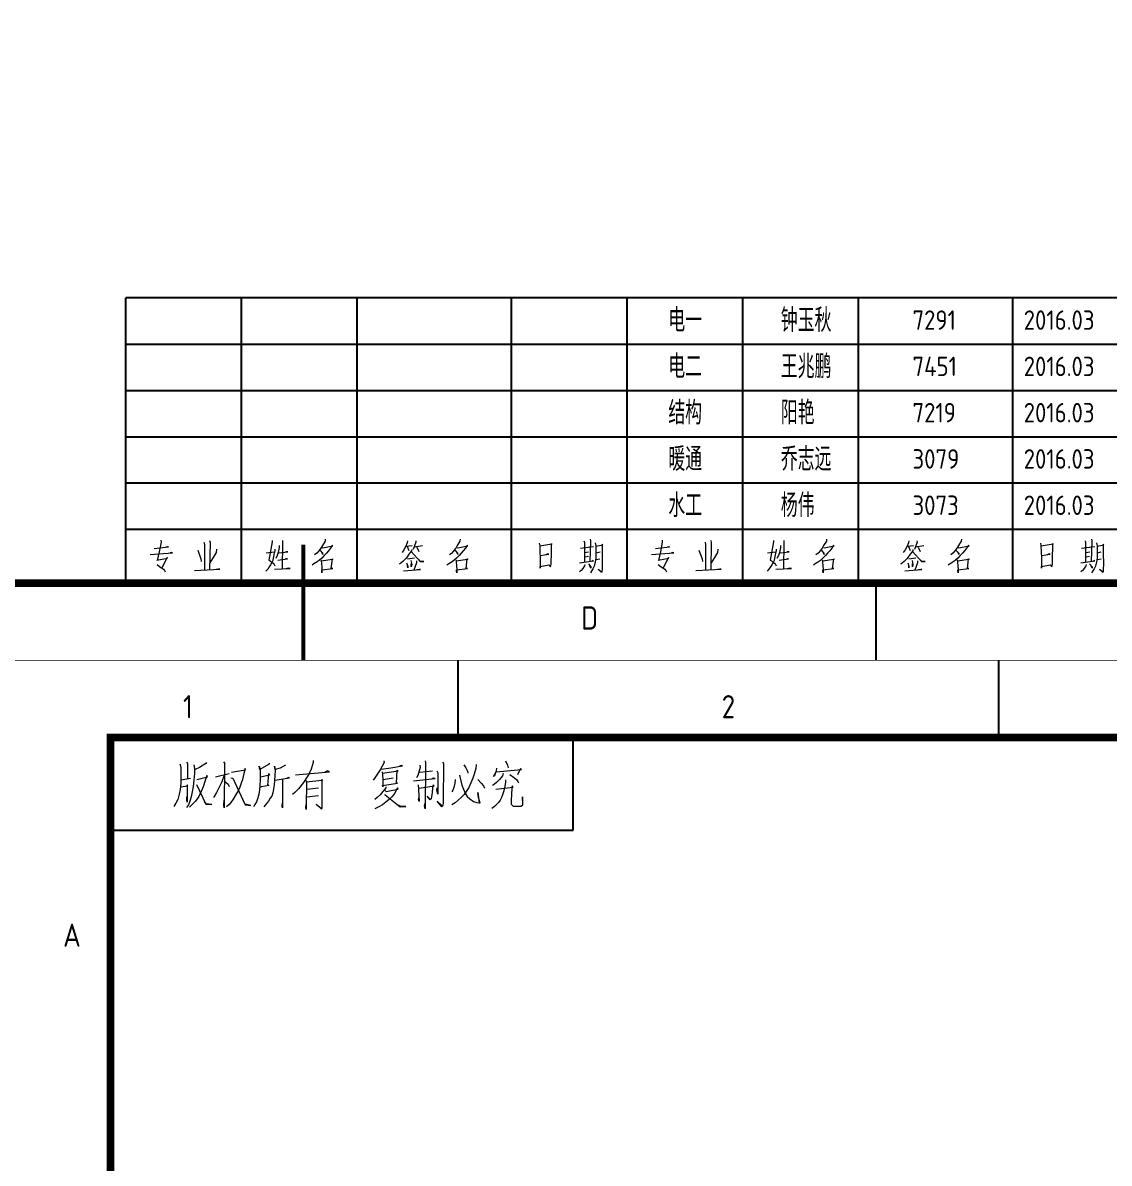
# Model space of a CAD drawing. Extents: x 238398 to 585159, y -66832 to 191977.
# Drawn here: x 450397 to 464484, y 15762 to 30546 of the extents above; entities that cross this region are included whole.
import ezdxf
from ezdxf.enums import TextEntityAlignment as Align

# ---------------------------------------------------------------- set-up
doc = ezdxf.new("R2010")
doc.units = 0
doc.header["$LTSCALE"] = 1000
doc.header["$MEASUREMENT"] = 0
doc.layers.get('0').update_dxf_attribs({"color": 8})
doc.layers.add('HQ1', color=8, linetype='Continuous')
doc.layers.add('HQ2', color=8, linetype='Continuous')
doc.layers.add('PUB_TEXT', color=8, linetype='Continuous', lineweight=20)
doc.styles.get("Standard").update_dxf_attribs({"font": 'gbenor.shx', "bigfont": 'gbcbig.shx'})
doc.styles.add('TK', font='GEDITXT.SHX', dxfattribs={"width": 0.85, "height": 3.5, "bigfont": 'hztxt1.shx'})

# ---------------------------------------------------------------- blocks, each defined once
blk = doc.blocks.new('GEDI_WK_A1_V')
at = {"color": 3}
for p, q in [((297, 10), (297, 0)), ((371.25, 10), (371.25, 0))]:
    blk.add_line(p, q, dxfattribs=at)
for points, const_width in [([(0, 841), (0, 0), (594, 0), (594, 841)], 0.1), ([(10, 816), (10, 10), (584, 10), (584, 816)], 1)]:
    blk.add_lwpolyline(points, close=True, dxfattribs=dict(at, const_width=const_width))
at = {"color": 3, "const_width": 0.5}
blk.add_lwpolyline([(297, 15), (297, 0)], dxfattribs=at)
at = {"color": 3}
blk.add_text('D', height=3, dxfattribs=at).set_placement((334.12, 4), align=Align.CENTER)
blk = doc.blocks.new('GEDI_HQ1_2012')
at = {"layer": 'HQ1', "color": 2}
for p, q in [((0, 37), (-65, 37)), ((-65, 0), (-65, 37)), ((-50, 0), (-50, 37)), ((-35, 0), (-35, 37)), ((-15, 0), (-15, 37)), ((0, 0), (0, 37)), ((-65, 31), (0, 31)), ((-65, 25), (0, 25)), ((-65, 19), (0, 19)), ((-65, 13), (0, 13)), ((-65, 7), (0, 7)), ((0, 0), (0, 7)), ((-65, 0), (0, 0))]:
    blk.add_line(p, q, dxfattribs=at)
at = {"layer": 'HQ1', "color": 7, "lineweight": 0}
for points in [[(-61.32, 4.51), (-59.5, 4.74), (-59.61, 4.74), (-59.81, 4.67)], [(-60.48, 5.59), (-60.45, 5.32), (-60.68, 4.06), (-60.94, 2.94), (-61, 3), (-59.61, 3.24), (-59.64, 3.34), (-60.33, 1.98)], [(-54.89, 5.32), (-54.83, 5.02), (-54.83, 1.71)], [(-54.16, 5.56), (-54.1, 5.29), (-54.16, 1.74)], [(-53.24, 4.44), (-53.3, 3.99), (-53.67, 3.34), (-54.13, 2.66)], [(-46.04, 5.53), (-46.04, 5.36), (-46.48, 3), (-46.3, 2.9), (-46.1, 2.73), (-45.92, 2.59), (-45.78, 2.42), (-45.7, 2.25)], [(-45.12, 4.88), (-45.12, 4.64), (-45.26, 3.99), (-45.4, 3.58), (-45.58, 3.21)], [(-44.71, 5.53), (-44.68, 5.32), (-44.74, 1.88)], [(-39.56, 4.64), (-39.47, 4.61), (-38.17, 4.84), (-38.25, 4.91), (-38.49, 4.57), (-38.74, 4.2), (-39.01, 3.89), (-39.3, 3.58), (-39.62, 3.27), (-39.96, 2.97), (-40.34, 2.69), (-40.4, 2.66), (-40.63, 2.52), (-40.86, 2.36)], [(-39.15, 5.7), (-39.18, 5.46), (-39.53, 4.91), (-39.73, 4.57), (-39.96, 4.26), (-40.25, 3.92), (-40.54, 3.69)], [(-28.5, 5.49), (-28.53, 5.26), (-28.76, 4.74), (-28.96, 4.33), (-29.2, 3.99)], [(-28.73, 4.81), (-27.89, 4.91)], [(-28.53, 4.78), (-28.33, 4.26)], [(-27.43, 5.49), (-27.4, 5.32), (-27.75, 4.37)], [(-27.6, 4.71), (-26.56, 4.88)], [(-27.28, 4.67), (-27.02, 4.13)], [(-22.07, 4.64), (-21.98, 4.61), (-20.68, 4.84), (-20.76, 4.91), (-20.99, 4.57), (-21.26, 4.2), (-21.52, 3.89), (-21.81, 3.58), (-22.12, 3.27), (-22.47, 2.97), (-22.85, 2.69), (-22.91, 2.66), (-23.14, 2.52), (-23.37, 2.36)], [(-21.66, 5.7), (-21.69, 5.46), (-22.04, 4.91), (-22.24, 4.57), (-22.47, 4.26), (-22.76, 3.92), (-23.05, 3.69)], [(-11.41, 5.19), (-11.35, 4.84), (-11.32, 4.09), (-11.29, 3.31), (-11.29, 3.21), (-11.29, 2.66), (-11.29, 1.94), (-11.29, 2.18), (-10.17, 2.39), (-9.93, 2.15), (-9.87, 2.46), (-9.87, 2.87), (-9.84, 3.65), (-9.82, 4.47), (-9.82, 5.15), (-9.79, 5.05), (-11.32, 4.81)], [(-6.08, 4.57), (-4.37, 4.78)], [(-5.62, 5.49), (-5.56, 5.29), (-5.56, 2.73)], [(-4.8, 5.7), (-4.75, 5.49), (-4.83, 2.83)], [(-4.14, 5.22), (-4.05, 4.84), (-4.05, 4.09), (-4.08, 3.27), (-4.14, 2.76), (-4.28, 2.22), (-4.46, 1.88), (-4.78, 1.37)], [(-4.05, 4.81), (-3.18, 4.98), (-3.27, 5.08), (-3.27, 4.03), (-3.27, 3.96), (-3.24, 2.42), (-3.27, 1.84), (-3.3, 1.5), (-3.33, 1.4), (-3.76, 1.84), (-3.36, 1.54)], [(-61.84, 3.75), (-58.95, 3.96), (-59.09, 3.99), (-59.26, 3.96)], [(-55.7, 4.3), (-55.3, 3.17), (-55.24, 2.8)], [(-45.7, 4.4), (-45.7, 4.26), (-45.81, 3.69), (-45.9, 3.24), (-45.95, 2.94), (-46.07, 2.69), (-46.25, 2.39), (-46.42, 2.12), (-46.62, 1.84), (-46.85, 1.57)], [(-46.82, 3.96), (-45.72, 4.09)], [(-45.29, 3), (-44.07, 3.17), (-44.22, 3.17), (-44.36, 3.11)], [(-45.17, 3.96), (-44.02, 4.06), (-44.1, 4.09), (-44.27, 4.06)], [(-39.88, 4.26), (-39.82, 4.23), (-39.5, 3.92), (-39.47, 3.75), (-39.59, 3.99)], [(-39.73, 3.04), (-39.67, 2.94), (-39.62, 2.08), (-39.59, 1.98), (-39.59, 1.37), (-39.62, 1.64), (-39.62, 1.74), (-38.19, 1.91), (-38.22, 1.91), (-38.37, 1.91), (-38.22, 3.17), (-38.17, 3.11), (-38.25, 3.07), (-39.64, 2.87)], [(-27.95, 4.37), (-27.98, 4.2), (-28.44, 3.58), (-28.47, 3.51), (-28.7, 3.21), (-29.11, 2.83), (-29.31, 2.66), (-29.51, 2.49)], [(-27.57, 3.27), (-28.5, 3.14)], [(-28.01, 4.13), (-26.85, 2.83), (-26.38, 2.83), (-26.85, 2.87), (-27.08, 3.11)], [(-22.39, 4.26), (-22.33, 4.23), (-22.01, 3.92), (-21.98, 3.75), (-22.1, 3.99)], [(-22.24, 3.04), (-22.18, 2.94), (-22.12, 2.08), (-22.1, 1.98), (-22.1, 1.37), (-22.12, 1.64), (-22.12, 1.74), (-20.71, 1.91), (-20.74, 1.91), (-20.88, 1.91), (-20.74, 3.17), (-20.68, 3.11), (-20.76, 3.07), (-22.15, 2.87)], [(-11.29, 3.58), (-10.17, 3.79), (-10.28, 3.82), (-10.54, 3.69)], [(-5.53, 3.99), (-5.01, 4.09)], [(-5.5, 3.41), (-5.04, 3.51)], [(-4.08, 3.07), (-4.02, 3.07), (-3.56, 3.17)], [(-4.02, 3.96), (-3.53, 4.06)], [(-60.97, 2.42), (-60.62, 2.15), (-60.39, 1.98), (-60.13, 1.81), (-59.99, 1.67), (-59.9, 1.5)], [(-56.1, 1.64), (-52.83, 1.81), (-52.98, 1.84), (-53.3, 1.77)], [(-45.75, 1.81), (-43.72, 1.91), (-43.93, 1.94), (-44.27, 1.88)], [(-28.99, 1.61), (-26.79, 1.77), (-26.93, 1.77), (-27.25, 1.74)], [(-28.62, 2.66), (-28.47, 2.22), (-28.47, 2.01), (-28.5, 2.29)], [(-28.07, 2.94), (-27.95, 2.42), (-28.01, 2.15), (-28.01, 2.52)], [(-27.34, 2.9), (-27.34, 2.66), (-27.69, 1.71)], [(-6.17, 2.63), (-4.37, 2.9), (-4.46, 2.94), (-4.57, 2.83)], [(-5.5, 2.42), (-5.53, 2.25), (-5.76, 1.91), (-5.97, 1.67), (-6.17, 1.5)], [(-5.04, 2.52), (-4.72, 2.12), (-4.72, 1.94), (-4.83, 2.25)]]:
    blk.add_lwpolyline(points, dxfattribs=at)
blk.add_text('223344', height=0.0001).set_placement((-22.1, 1.74))
blk = doc.blocks.new('GEDI_HQ2_2012')
at = {"layer": 'HQ2', "color": 2}
for p, q in [((0, 37), (-65, 37)), ((-65, 0), (-65, 37)), ((-50, 0), (-50, 37)), ((-35, 0), (-35, 37)), ((-15, 0), (-15, 37)), ((0, 0), (0, 37)), ((-65, 31), (0, 31)), ((-65, 25), (0, 25)), ((-65, 19), (0, 19)), ((-65, 13), (0, 13)), ((-65, 7), (0, 7)), ((0, 0), (0, 7)), ((-65, 0), (0, 0))]:
    blk.add_line(p, q, dxfattribs=at)
at = {"layer": 'HQ2', "color": 7, "lineweight": 0}
for points in [[(-61.32, 4.51), (-59.5, 4.74), (-59.61, 4.74), (-59.81, 4.67)], [(-60.48, 5.59), (-60.45, 5.32), (-60.68, 4.06), (-60.94, 2.94), (-61, 3), (-59.61, 3.24), (-59.64, 3.34), (-60.33, 1.98)], [(-54.89, 5.32), (-54.83, 5.02), (-54.83, 1.71)], [(-54.16, 5.56), (-54.1, 5.29), (-54.16, 1.74)], [(-53.24, 4.44), (-53.3, 3.99), (-53.67, 3.34), (-54.13, 2.66)], [(-46.04, 5.53), (-46.04, 5.36), (-46.48, 3), (-46.3, 2.9), (-46.1, 2.73), (-45.92, 2.59), (-45.78, 2.42), (-45.7, 2.25)], [(-45.12, 4.88), (-45.12, 4.64), (-45.26, 3.99), (-45.4, 3.58), (-45.58, 3.21)], [(-44.71, 5.53), (-44.68, 5.32), (-44.74, 1.88)], [(-39.56, 4.64), (-39.47, 4.61), (-38.17, 4.84), (-38.25, 4.91), (-38.49, 4.57), (-38.74, 4.2), (-39.01, 3.89), (-39.3, 3.58), (-39.62, 3.27), (-39.96, 2.97), (-40.34, 2.69), (-40.4, 2.66), (-40.63, 2.52), (-40.86, 2.36)], [(-39.15, 5.7), (-39.18, 5.46), (-39.53, 4.91), (-39.73, 4.57), (-39.96, 4.26), (-40.25, 3.92), (-40.54, 3.69)], [(-28.5, 5.49), (-28.53, 5.26), (-28.76, 4.74), (-28.96, 4.33), (-29.2, 3.99)], [(-28.73, 4.81), (-27.89, 4.91)], [(-28.53, 4.78), (-28.33, 4.26)], [(-27.43, 5.49), (-27.4, 5.32), (-27.75, 4.37)], [(-27.6, 4.71), (-26.56, 4.88)], [(-27.28, 4.67), (-27.02, 4.13)], [(-22.07, 4.64), (-21.98, 4.61), (-20.68, 4.84), (-20.76, 4.91), (-20.99, 4.57), (-21.26, 4.2), (-21.52, 3.89), (-21.81, 3.58), (-22.12, 3.27), (-22.47, 2.97), (-22.85, 2.69), (-22.91, 2.66), (-23.14, 2.52), (-23.37, 2.36)], [(-21.66, 5.7), (-21.69, 5.46), (-22.04, 4.91), (-22.24, 4.57), (-22.47, 4.26), (-22.76, 3.92), (-23.05, 3.69)], [(-11.41, 5.19), (-11.35, 4.84), (-11.32, 4.09), (-11.29, 3.31), (-11.29, 3.21), (-11.29, 2.66), (-11.29, 1.94), (-11.29, 2.18), (-10.17, 2.39), (-9.93, 2.15), (-9.87, 2.46), (-9.87, 2.87), (-9.84, 3.65), (-9.82, 4.47), (-9.82, 5.15), (-9.79, 5.05), (-11.32, 4.81)], [(-6.08, 4.57), (-4.37, 4.78)], [(-5.62, 5.49), (-5.56, 5.29), (-5.56, 2.73)], [(-4.8, 5.7), (-4.75, 5.49), (-4.83, 2.83)], [(-4.14, 5.22), (-4.05, 4.84), (-4.05, 4.09), (-4.08, 3.27), (-4.14, 2.76), (-4.28, 2.22), (-4.46, 1.88), (-4.78, 1.37)], [(-4.05, 4.81), (-3.18, 4.98), (-3.27, 5.08), (-3.27, 4.03), (-3.27, 3.96), (-3.24, 2.42), (-3.27, 1.84), (-3.3, 1.5), (-3.33, 1.4), (-3.76, 1.84), (-3.36, 1.54)], [(-61.84, 3.75), (-58.95, 3.96), (-59.09, 3.99), (-59.26, 3.96)], [(-55.7, 4.3), (-55.3, 3.17), (-55.24, 2.8)], [(-45.7, 4.4), (-45.7, 4.26), (-45.81, 3.69), (-45.9, 3.24), (-45.95, 2.94), (-46.07, 2.69), (-46.25, 2.39), (-46.42, 2.12), (-46.62, 1.84), (-46.85, 1.57)], [(-46.82, 3.96), (-45.72, 4.09)], [(-45.29, 3), (-44.07, 3.17), (-44.22, 3.17), (-44.36, 3.11)], [(-45.17, 3.96), (-44.02, 4.06), (-44.1, 4.09), (-44.27, 4.06)], [(-39.88, 4.26), (-39.82, 4.23), (-39.5, 3.92), (-39.47, 3.75), (-39.59, 3.99)], [(-39.73, 3.04), (-39.67, 2.94), (-39.62, 2.08), (-39.59, 1.98), (-39.59, 1.37), (-39.62, 1.64), (-39.62, 1.74), (-38.19, 1.91), (-38.22, 1.91), (-38.37, 1.91), (-38.22, 3.17), (-38.17, 3.11), (-38.25, 3.07), (-39.64, 2.87)], [(-27.95, 4.37), (-27.98, 4.2), (-28.44, 3.58), (-28.47, 3.51), (-28.7, 3.21), (-29.11, 2.83), (-29.31, 2.66), (-29.51, 2.49)], [(-27.57, 3.27), (-28.5, 3.14)], [(-28.01, 4.13), (-26.85, 2.83), (-26.38, 2.83), (-26.85, 2.87), (-27.08, 3.11)], [(-22.39, 4.26), (-22.33, 4.23), (-22.01, 3.92), (-21.98, 3.75), (-22.1, 3.99)], [(-22.24, 3.04), (-22.18, 2.94), (-22.12, 2.08), (-22.1, 1.98), (-22.1, 1.37), (-22.12, 1.64), (-22.12, 1.74), (-20.71, 1.91), (-20.74, 1.91), (-20.88, 1.91), (-20.74, 3.17), (-20.68, 3.11), (-20.76, 3.07), (-22.15, 2.87)], [(-11.29, 3.58), (-10.17, 3.79), (-10.28, 3.82), (-10.54, 3.69)], [(-5.53, 3.99), (-5.01, 4.09)], [(-5.5, 3.41), (-5.04, 3.51)], [(-4.08, 3.07), (-4.02, 3.07), (-3.56, 3.17)], [(-4.02, 3.96), (-3.53, 4.06)], [(-60.97, 2.42), (-60.62, 2.15), (-60.39, 1.98), (-60.13, 1.81), (-59.99, 1.67), (-59.9, 1.5)], [(-56.1, 1.64), (-52.83, 1.81), (-52.98, 1.84), (-53.3, 1.77)], [(-45.75, 1.81), (-43.72, 1.91), (-43.93, 1.94), (-44.27, 1.88)], [(-28.99, 1.61), (-26.79, 1.77), (-26.93, 1.77), (-27.25, 1.74)], [(-28.62, 2.66), (-28.47, 2.22), (-28.47, 2.01), (-28.5, 2.29)], [(-28.07, 2.94), (-27.95, 2.42), (-28.01, 2.15), (-28.01, 2.52)], [(-27.34, 2.9), (-27.34, 2.66), (-27.69, 1.71)], [(-6.17, 2.63), (-4.37, 2.9), (-4.46, 2.94), (-4.57, 2.83)], [(-5.5, 2.42), (-5.53, 2.25), (-5.76, 1.91), (-5.97, 1.67), (-6.17, 1.5)], [(-5.04, 2.52), (-4.72, 2.12), (-4.72, 1.94), (-4.83, 2.25)]]:
    blk.add_lwpolyline(points, dxfattribs=at)
blk.add_text('112233', height=0.0001).set_placement((-22.1, 1.74))
blk = doc.blocks.new('CEEC_TK_A1_V')
for name, p in [('GEDI_WK_A1_V', (0, 0)), ('GEDI_HQ2_2012', (339, 10)), ('GEDI_HQ1_2012', (404, 10))]:
    blk.add_blockref(name, p)
at = {"style": 'TK', "width": 0.85}
for tag, height, p in [('PROJECTNAME', 4.75, (529, 44)), ('PHASE', 4, (571, 44)), ('DRAWINGNAME', 4.75, (539, 31))]:
    blk.add_attdef(tag, text='', height=height, dxfattribs=at).set_placement(p, align=Align.MIDDLE_CENTER)
for tag, p, height in [('APPROVE', (416, 32.75), 3.5), ('DESIGN', (461, 32.75), 3.5), ('REVIEW1', (416, 25.75), 3.5), ('DRAW', (461, 25.75), 3.5), ('REVIEW2', (416, 18.75), 3.5), ('PROPORTION', (461, 18.75), 3.5), ('DRAWINGNUMBER', (511, 18.5), 4), ('CHECK', (416, 11.75), 3.5), ('DATE', (461, 11.75), 3.5), ('VERSION', (577, 11.75), 3.5)]:
    blk.add_attdef(tag, p, '', height=height, dxfattribs=at)
blk = doc.blocks.new('GEDI_WK_A1')
at = {"color": 3}
for p, q in [((70.08, 584), (70.08, 594)), ((140.17, 584), (140.17, 594)), ((85, 572), (85, 584)), ((25, 572), (85, 572))]:
    blk.add_line(p, q, dxfattribs=at)
for points, const_width in [([(0, 0), (841, 0), (841, 594), (0, 594)], 0.1), ([(25, 10), (831, 10), (831, 584), (25, 584)], 1)]:
    blk.add_lwpolyline(points, close=True, dxfattribs=dict(at, const_width=const_width))
for s, p in [('1', (35.04, 588)), ('2', (105.12, 588))]:
    blk.add_text(s, height=3, dxfattribs=at).set_placement(p, align=Align.MIDDLE)
blk.add_text('A', height=3, dxfattribs=at).set_placement((20, 556.88), align=Align.CENTER)
blk = doc.blocks.new('GEDI_Copyright_2012')
at = {"color": 7, "lineweight": 0}
for points in [[(8.99, -3.43), (9.11, -3.83), (9.11, -5.03), (9.11, -5.93), (9.03, -6.73), (8.9, -7.33), (8.73, -8.03), (8.48, -8.53), (8.22, -8.93)], [(10.81, -3.53), (10.9, -4.03), (10.9, -4.68), (10.81, -5.53), (10.73, -6.33), (10.6, -7.03), (10.47, -7.68), (10.3, -8.23), (10.09, -8.72), (9.84, -9.08)], [(9.88, -3.13), (9.96, -3.43), (9.96, -5.33)], [(12.43, -3.23), (12.34, -3.38), (11.53, -3.88), (10.98, -4.13)], [(14.64, -3.13), (14.81, -3.38), (14.76, -3.33), (14.72, -9.13), (14.68, -8.72), (14.72, -8.13)], [(15.7, -4.48), (17.52, -4.18), (17.44, -4.03), (17.27, -4.68), (17.1, -5.43), (16.93, -5.93), (16.76, -6.43), (16.55, -6.93), (16.21, -7.48), (15.91, -7.98), (15.61, -8.43), (15.32, -8.72), (15.02, -8.98)], [(20.67, -3.38), (20.5, -3.48), (19.35, -4.13), (19.27, -3.73), (19.4, -4.13), (19.4, -5.43), (19.35, -6.23), (19.31, -6.78), (19.22, -7.33), (19.1, -7.83), (18.93, -8.33), (18.72, -8.68), (18.54, -8.98)], [(22.67, -3.58), (21.99, -3.98), (21.35, -4.13), (21.26, -3.73), (21.35, -4.33), (21.31, -4.93), (21.26, -5.58), (21.22, -6.13), (21.13, -6.63), (21.05, -7.18), (20.92, -7.58), (20.71, -7.88), (20.5, -8.23), (20.28, -8.53), (20.07, -8.78), (19.86, -8.98)], [(26.28, -2.98), (26.28, -3.23), (26.02, -4.08), (25.76, -4.68), (25.51, -5.08), (25.04, -5.83), (24.36, -6.63), (23.9, -7.13), (23.6, -7.38)], [(23.98, -4.83), (28.4, -4.43), (28.14, -4.33)], [(28.14, -4.33), (27.8, -4.48)], [(35.45, -3.03), (35.49, -3.23), (34.98, -4.18), (34.52, -4.83), (34.26, -5.23), (34.05, -5.53)], [(35.11, -4.08), (36.34, -3.93), (37.87, -3.68), (37.75, -3.63), (37.49, -3.73)], [(35.24, -4.43), (35.28, -4.73), (35.32, -5.58), (35.32, -6.38), (35.28, -6.23), (37.19, -5.93), (37.07, -5.93), (37.15, -4.23), (37.28, -4.38), (35.28, -4.68)], [(40.12, -3.58), (40.16, -3.88), (39.83, -4.93), (39.66, -5.23)], [(40.12, -4.48), (41.74, -4.33)], [(40.8, -3.03), (40.84, -3.28), (40.8, -9.23), (40.72, -8.88), (40.8, -8.53)], [(42.33, -4.33), (42.42, -4.58), (42.42, -7.33), (42.33, -6.83), (42.37, -6.53)], [(43.1, -3.13), (43.18, -3.43), (43.14, -8.23), (43.14, -8.53), (43.1, -8.78), (43.05, -8.88), (42.97, -8.98), (42.37, -8.23), (43.05, -8.88)], [(47.43, -3.48), (47.39, -4.03), (47.17, -4.73), (47, -5.28), (46.71, -5.88), (46.45, -6.48), (46.2, -6.88), (45.86, -7.38), (45.47, -7.78), (45.09, -8.13), (44.67, -8.48), (44.24, -8.72)], [(45.82, -3.53), (46.07, -3.93), (46.24, -4.28), (46.32, -4.48), (46.32, -4.63)], [(50.06, -3.98), (50.02, -4.33), (49.94, -4.58), (49.85, -4.83), (49.77, -4.98), (49.68, -5.03), (50.02, -4.43), (53.29, -4.13), (53.16, -4.03), (52.78, -4.83)], [(51.21, -3.03), (51.47, -3.58), (51.55, -3.93)], [(9.16, -5.48), (10.39, -5.28)], [(11.2, -5.43), (12.56, -5.08), (12.47, -4.93), (12.26, -5.58), (12, -6.38), (11.75, -6.98), (11.45, -7.63), (11.03, -8.23), (10.6, -8.68), (10.26, -9.03)], [(14.72, -4.88), (14.42, -5.73), (14.08, -6.43), (13.74, -7.13), (13.45, -7.63), (13.36, -7.78)], [(13.62, -5.08), (15.4, -4.68)], [(14.72, -5.63), (15.27, -6.03), (15.4, -6.33)], [(15.61, -5.23), (15.87, -5.28), (17.44, -8.72), (18.2, -8.83), (17.44, -8.63), (17.14, -8.08)], [(19.48, -6.38), (19.56, -6.33), (20.54, -6.18), (20.41, -6.23), (20.54, -4.68), (20.63, -4.88), (19.44, -5.13)], [(21.31, -5.53), (23.22, -5.23), (23.09, -5.18), (22.88, -5.28)], [(22.28, -5.43), (22.28, -9.13), (22.24, -8.88), (22.28, -8.48)], [(25.34, -5.53), (25.43, -5.73), (25.38, -9.03), (25.38, -9.33), (25.34, -9.03), (25.38, -8.68)], [(25.43, -5.73), (27.38, -5.53), (27.38, -5.43), (27.47, -5.53), (27.38, -5.58), (27.38, -9.08), (27.34, -9.28), (26.66, -8.63), (27.34, -9.18)], [(36.64, -5.28), (35.36, -5.48)], [(39.27, -5.63), (42.08, -5.33), (42.03, -5.33), (41.87, -5.28), (41.65, -5.38)], [(44.67, -5.43), (44.63, -5.93), (44.5, -6.48), (44.37, -6.83), (44.24, -7.03)], [(45.26, -4.88), (45.43, -5.63), (45.56, -6.18), (45.77, -6.68), (45.99, -7.23), (46.24, -7.63), (46.58, -7.93), (47.05, -8.28), (47.51, -8.43), (47.81, -8.48), (47.94, -8.48), (47.73, -7.78), (47.64, -7.13), (47.81, -8.48)], [(47.64, -5.43), (48.07, -5.93), (48.36, -6.28), (48.49, -6.58)], [(51.21, -5.48), (51.21, -5.83), (51.08, -6.58), (50.95, -7.03), (50.83, -7.43), (50.7, -7.78), (50.53, -8.13), (50.32, -8.43), (50.06, -8.68), (49.77, -8.93), (49.43, -9.18)], [(50.91, -4.68), (50.83, -4.98), (50.44, -5.43), (50.06, -5.83), (49.81, -6.03), (49.55, -6.23)], [(51.76, -4.78), (52.27, -5.13), (52.65, -5.43), (52.83, -5.68), (52.91, -5.88)], [(9.11, -6.38), (10.01, -6.28), (9.92, -6.13), (9.92, -8.38), (9.88, -8.08), (9.88, -7.68)], [(11.15, -6.08), (12.34, -8.63), (13.15, -8.68), (12.38, -8.58), (12.17, -8.28)], [(26.96, -6.58), (25.47, -6.73)], [(35.71, -6.38), (35.71, -6.53), (34.98, -7.43), (34.56, -7.78), (34.26, -8.03)], [(35.62, -6.88), (35.75, -6.98), (37.28, -6.68), (37.23, -6.53), (36.77, -7.33), (36.47, -7.68), (36.17, -7.98), (35.71, -8.38), (35.28, -8.72), (34.81, -8.98), (34.26, -9.23)], [(35.54, -7.38), (35.62, -7.43), (37.57, -8.98), (38.3, -8.93), (37.57, -8.93), (37.32, -8.78)], [(39.87, -6.13), (39.95, -6.68), (39.95, -6.78), (40, -8.28), (39.95, -7.98), (40, -7.73)], [(40, -6.58), (41.95, -6.28), (41.82, -6.13), (41.74, -6.53), (41.69, -7.18), (41.61, -7.63), (41.57, -7.93), (41.44, -8.08), (41.06, -7.58), (41.48, -8.03)], [(49.98, -6.68), (52.19, -6.43), (52.06, -6.28), (52.02, -6.58), (51.93, -8.18), (51.97, -8.63), (52.06, -8.78), (52.19, -8.88), (52.4, -8.88), (52.61, -8.88), (53.21, -8.88), (53.42, -8.78), (53.46, -8.72), (53.42, -7.68), (53.42, -8.78)], [(25.47, -7.68), (26.96, -7.53)]]:
    blk.add_lwpolyline(points, dxfattribs=at)
blk = doc.blocks.new('CEEC_TK_A1')
for name, p in [('GEDI_WK_A1', (0, 0)), ('GEDI_Copyright_2012', (25, 584))]:
    blk.add_blockref(name, p)
at = {"style": 'TK', "width": 0.85}
for tag, height, p in [('PROJECTNAME', 4.75, (776, 44)), ('PHASE', 4, (818, 44)), ('DRAWINGNAME', 4.75, (786, 31))]:
    blk.add_attdef(tag, text='', height=height, dxfattribs=at).set_placement(p, align=Align.MIDDLE_CENTER)
for tag, p, height in [('APPROVE', (663, 32.75), 3.5), ('DESIGN', (708, 32.75), 3.5), ('REVIEW1', (663, 25.75), 3.5), ('DRAW', (708, 25.75), 3.5), ('REVIEW2', (663, 18.75), 3.5), ('PROPORTION', (708, 18.75), 3.5), ('DRAWINGNUMBER', (758, 18.5), 4), ('CHECK', (663, 11.75), 3.5), ('DATE', (708, 11.75), 3.5), ('VERSION', (824, 11.75), 3.5)]:
    blk.add_attdef(tag, p, '', height=height, dxfattribs=at)

msp = doc.modelspace()

# ---------------------------------------------------------------- block references
at = {"xscale": 100, "yscale": 100, "zscale": 100}
for name, p in [('CEEC_TK_A1_V', (424334.5, 22280.2)), ('CEEC_TK_A1', (449034.5, -37119.8))]:
    msp.add_blockref(name, p, dxfattribs=at)

# ---------------------------------------------------------------- texts
at = {"layer": 'PUB_TEXT'}
for s, height, p in [('电一', 303.83, (458767.5, 26538.1)), ('钟玉秋', 303.83, (460226, 26538.1)), ('7291', 252, (461933.7, 26565.8)), ('2016.03', 252, (463375.6, 26565.8)), ('电二', 303.83, (458767.5, 25938.1)), ('王兆鹏', 303.83, (460226, 25938.1)), ('7451', 252, (461933.7, 25965.8)), ('2016.03', 252, (463375.6, 25965.8)), ('结构', 303.83, (458767.5, 25338.1)), ('阳艳', 303.83, (460226, 25338.1)), ('7219', 252, (461933.7, 25365.8)), ('2016.03', 252, (463375.6, 25365.8)), ('暖通', 303.83, (458767.5, 24738.1)), ('乔志远', 303.83, (460226, 24738.1)), ('3079', 252, (461933.7, 24765.8)), ('2016.03', 252, (463375.6, 24765.8)), ('水工', 303.83, (458767.5, 24138.1)), ('杨伟', 303.83, (460226, 24138.1)), ('3073', 252, (461933.7, 24165.8)), ('2016.03', 252, (463375.6, 24165.8))]:
    msp.add_text(s, height=height, dxfattribs=at).set_placement(p)

doc.saveas('drawing.dxf')
